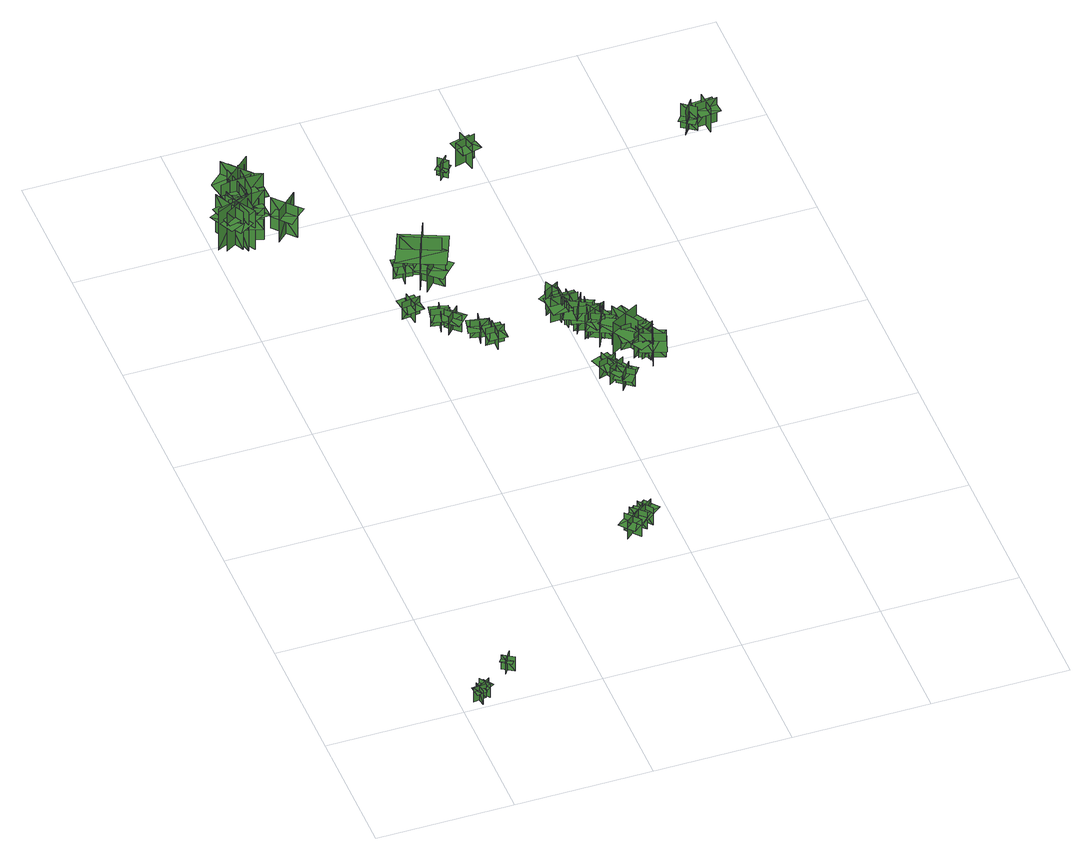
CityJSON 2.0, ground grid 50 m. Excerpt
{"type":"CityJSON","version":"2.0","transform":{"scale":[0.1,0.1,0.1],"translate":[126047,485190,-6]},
"CityObjects":{
"tree1":{"type":"SolitaryVegetationObject","geometry":[{"type":"MultiSurface","lod":"1","boundaries":[[[0,1,2]],[[0,2,3]],[[4,5,6]],[[4,6,7]],[[8,9,10]],[[8,10,11]],[[8,12,13]],[[8,13,9]]]}]},
"tree2":{"type":"SolitaryVegetationObject","geometry":[{"type":"MultiSurface","lod":"1","boundaries":[[[14,15,16]],[[14,16,17]],[[18,19,20]],[[18,20,21]],[[22,23,24]],[[22,24,25]],[[22,26,27]],[[22,27,23]]]}]},
"tree3":{"type":"SolitaryVegetationObject","geometry":[{"type":"MultiSurface","lod":"1","boundaries":[[[28,29,30]],[[28,30,31]],[[32,33,34]],[[32,34,35]],[[36,37,38]],[[36,38,39]],[[36,40,41]],[[36,41,37]]]}]},
"tree4":{"type":"SolitaryVegetationObject","geometry":[{"type":"MultiSurface","lod":"1","boundaries":[[[42,43,44]],[[42,44,45]],[[46,47,48]],[[46,48,49]],[[50,51,52]],[[50,52,53]],[[50,53,54]],[[50,54,55]]]}]},
"tree5":{"type":"SolitaryVegetationObject","geometry":[{"type":"MultiSurface","lod":"1","boundaries":[[[56,57,58]],[[56,58,59]],[[60,61,62]],[[60,62,63]],[[64,65,66]],[[64,66,67]],[[64,68,69]],[[64,69,65]]]}]},
"tree6":{"type":"SolitaryVegetationObject","geometry":[{"type":"MultiSurface","lod":"1","boundaries":[[[70,71,72]],[[70,72,73]],[[74,75,76]],[[74,76,77]],[[78,79,80]],[[78,80,81]],[[78,79,82]],[[78,82,83]]]}]},
"tree7":{"type":"SolitaryVegetationObject","geometry":[{"type":"MultiSurface","lod":"1","boundaries":[[[84,85,86]],[[84,86,87]],[[88,89,90]],[[88,90,91]],[[92,93,94]],[[92,94,95]],[[92,93,96]],[[92,96,97]]]}]},
"tree8":{"type":"SolitaryVegetationObject","geometry":[{"type":"MultiSurface","lod":"1","boundaries":[[[98,99,100]],[[98,100,101]],[[102,103,104]],[[102,104,105]],[[106,107,108]],[[106,108,109]],[[106,107,110]],[[106,110,111]]]}]},
"tree9":{"type":"SolitaryVegetationObject","geometry":[{"type":"MultiSurface","lod":"1","boundaries":[[[112,113,114]],[[112,114,115]],[[116,117,118]],[[116,118,119]],[[120,121,122]],[[120,122,123]],[[120,124,125]],[[120,125,121]]]}]},
"tree10":{"type":"SolitaryVegetationObject","geometry":[{"type":"MultiSurface","lod":"1","boundaries":[[[126,127,128]],[[126,128,129]],[[130,131,132]],[[130,132,133]],[[134,135,136]],[[134,136,137]],[[134,137,138]],[[134,138,139]]]}]},
"tree11":{"type":"SolitaryVegetationObject","geometry":[{"type":"MultiSurface","lod":"1","boundaries":[[[140,141,142]],[[140,142,143]],[[144,145,146]],[[144,146,147]],[[148,149,150]],[[148,150,151]],[[148,149,152]],[[148,152,153]]]}]},
"tree12":{"type":"SolitaryVegetationObject","geometry":[{"type":"MultiSurface","lod":"1","boundaries":[[[154,155,156]],[[154,156,157]],[[158,159,160]],[[158,160,161]],[[162,163,164]],[[162,164,165]],[[162,163,166]],[[162,166,167]]]}]},
"tree13":{"type":"SolitaryVegetationObject","geometry":[{"type":"MultiSurface","lod":"1","boundaries":[[[168,169,170]],[[168,170,171]],[[172,173,174]],[[172,174,175]],[[176,177,178]],[[176,178,179]],[[176,180,181]],[[176,181,177]]]}]},
"tree14":{"type":"SolitaryVegetationObject","geometry":[{"type":"MultiSurface","lod":"1","boundaries":[[[182,183,184]],[[182,184,185]],[[186,187,188]],[[186,188,189]],[[190,191,192]],[[190,192,193]],[[190,193,194]],[[190,194,195]]]}]},
"tree15":{"type":"SolitaryVegetationObject","geometry":[{"type":"MultiSurface","lod":"1","boundaries":[[[196,197,198]],[[196,198,199]],[[200,201,202]],[[200,202,203]],[[204,205,206]],[[204,206,207]],[[204,207,208]],[[204,208,209]]]}]},
"tree16":{"type":"SolitaryVegetationObject","geometry":[{"type":"MultiSurface","lod":"1","boundaries":[[[210,211,212]],[[210,212,213]],[[214,215,216]],[[214,216,217]],[[218,219,220]],[[218,220,221]],[[218,221,222]],[[218,222,223]]]}]},
"tree17":{"type":"SolitaryVegetationObject","geometry":[{"type":"MultiSurface","lod":"1","boundaries":[[[224,225,226]],[[224,226,227]],[[228,229,230]],[[228,230,231]],[[232,233,234]],[[232,234,235]],[[232,235,236]],[[232,236,237]]]}]},
"tree18":{"type":"SolitaryVegetationObject","geometry":[{"type":"MultiSurface","lod":"1","boundaries":[[[238,239,240]],[[238,240,241]],[[242,243,244]],[[242,244,245]],[[246,247,248]],[[246,248,249]],[[246,249,250]],[[246,250,251]]]}]},
"tree19":{"type":"SolitaryVegetationObject","geometry":[{"type":"MultiSurface","lod":"1","boundaries":[[[252,253,254]],[[252,254,255]],[[256,257,258]],[[256,258,259]],[[260,261,262]],[[260,262,263]],[[260,263,264]],[[260,264,265]]]}]},
"tree20":{"type":"SolitaryVegetationObject","geometry":[{"type":"MultiSurface","lod":"1","boundaries":[[[266,267,268]],[[266,268,269]],[[270,271,272]],[[270,272,273]],[[274,275,276]],[[274,276,277]],[[274,277,278]],[[274,278,279]]]}]},
"tree21":{"type":"SolitaryVegetationObject","geometry":[{"type":"MultiSurface","lod":"1","boundaries":[[[280,281,282]],[[280,282,283]],[[284,285,286]],[[284,286,287]],[[288,289,290]],[[288,290,291]],[[288,291,292]],[[288,292,293]]]}]},
"tree22":{"type":"SolitaryVegetationObject","geometry":[{"type":"MultiSurface","lod":"1","boundaries":[[[294,295,296]],[[294,296,297]],[[298,299,300]],[[298,300,301]],[[302,303,304]],[[302,304,305]],[[302,305,306]],[[302,306,307]]]}]},
"tree23":{"type":"SolitaryVegetationObject","geometry":[{"type":"MultiSurface","lod":"1","boundaries":[[[308,309,310]],[[308,310,311]],[[312,313,314]],[[312,314,315]],[[316,317,318]],[[316,318,319]],[[316,319,320]],[[316,320,321]]]}]},
"tree24":{"type":"SolitaryVegetationObject","geometry":[{"type":"MultiSurface","lod":"1","boundaries":[[[322,323,324]],[[322,324,325]],[[326,327,328]],[[326,328,329]],[[330,331,332]],[[330,332,333]],[[330,333,334]],[[330,334,335]]]}]},
"tree25":{"type":"SolitaryVegetationObject","geometry":[{"type":"MultiSurface","lod":"1","boundaries":[[[336,337,338]],[[336,338,339]],[[340,341,342]],[[340,342,343]],[[344,345,346]],[[344,346,347]],[[344,347,348]],[[344,348,349]]]}]},
"tree26":{"type":"SolitaryVegetationObject","geometry":[{"type":"MultiSurface","lod":"1","boundaries":[[[350,351,352]],[[350,352,353]],[[354,355,356]],[[354,356,357]],[[358,359,360]],[[358,360,361]],[[358,361,362]],[[358,362,363]]]}]},
"tree27":{"type":"SolitaryVegetationObject","geometry":[{"type":"MultiSurface","lod":"1","boundaries":[[[364,365,366]],[[364,366,367]],[[368,369,370]],[[368,370,371]],[[372,373,374]],[[372,374,375]],[[372,375,376]],[[372,376,377]]]}]},
"tree28":{"type":"SolitaryVegetationObject","geometry":[{"type":"MultiSurface","lod":"1","boundaries":[[[378,379,380]],[[378,380,381]],[[382,383,384]],[[382,384,385]],[[386,387,388]],[[386,388,389]],[[386,389,390]],[[386,390,391]]]}]},
"tree29":{"type":"SolitaryVegetationObject","geometry":[{"type":"MultiSurface","lod":"1","boundaries":[[[392,393,394]],[[392,394,395]],[[396,397,398]],[[396,398,399]],[[400,401,397]],[[400,397,396]],[[402,403,393]],[[402,393,392]],[[392,393,404]],[[392,404,405]],[[392,406,407]],[[392,407,393]]]}]},
"tree30":{"type":"SolitaryVegetationObject","geometry":[{"type":"MultiSurface","lod":"1","boundaries":[[[408,409,410]],[[408,410,411]],[[412,413,414]],[[412,414,415]],[[416,417,413]],[[416,413,412]],[[418,419,409]],[[418,409,408]],[[408,409,420]],[[408,420,421]],[[408,422,423]],[[408,423,409]]]}]},
"tree31":{"type":"SolitaryVegetationObject","geometry":[{"type":"MultiSurface","lod":"1","boundaries":[[[424,425,426]],[[424,426,427]],[[428,429,430]],[[428,430,431]],[[432,433,434]],[[432,434,435]],[[432,435,436]],[[432,436,437]]]}]},
"tree32":{"type":"SolitaryVegetationObject","geometry":[{"type":"MultiSurface","lod":"1","boundaries":[[[438,439,440]],[[438,440,441]],[[442,443,444]],[[442,444,445]],[[446,447,443]],[[446,443,442]],[[448,449,439]],[[448,439,438]],[[438,439,450]],[[438,450,451]],[[438,452,453]],[[438,453,439]]]}]},
"tree33":{"type":"SolitaryVegetationObject","geometry":[{"type":"MultiSurface","lod":"1","boundaries":[[[454,455,456]],[[454,456,457]],[[458,459,460]],[[458,460,461]],[[462,463,464]],[[462,464,465]],[[462,465,466]],[[462,466,467]]]}]},
"tree34":{"type":"SolitaryVegetationObject","geometry":[{"type":"MultiSurface","lod":"1","boundaries":[[[468,469,470]],[[468,470,471]],[[472,473,474]],[[472,474,475]],[[476,477,478]],[[476,478,479]],[[476,479,480]],[[476,480,481]]]}]},
"tree35":{"type":"SolitaryVegetationObject","geometry":[{"type":"MultiSurface","lod":"1","boundaries":[[[482,483,484]],[[482,484,485]],[[486,487,488]],[[486,488,489]],[[490,491,492]],[[490,492,493]],[[490,493,494]],[[490,494,495]]]}]},
"tree36":{"type":"SolitaryVegetationObject","geometry":[{"type":"MultiSurface","lod":"1","boundaries":[[[496,497,498]],[[496,498,499]],[[500,501,502]],[[500,502,503]],[[504,505,506]],[[504,506,507]],[[504,507,508]],[[504,508,509]]]}]},
"tree37":{"type":"SolitaryVegetationObject","geometry":[{"type":"MultiSurface","lod":"1","boundaries":[[[510,511,512]],[[510,512,513]],[[514,515,516]],[[514,516,517]],[[518,519,515]],[[518,515,514]],[[520,521,511]],[[520,511,510]],[[510,511,522]],[[510,522,523]],[[510,524,525]],[[510,525,511]]]}]},
"tree38":{"type":"SolitaryVegetationObject","geometry":[{"type":"MultiSurface","lod":"1","boundaries":[[[526,527,528]],[[526,528,529]],[[530,531,532]],[[530,532,533]],[[534,535,531]],[[534,531,530]],[[536,537,527]],[[536,527,526]],[[526,527,538]],[[526,538,539]],[[526,540,541]],[[526,541,527]]]}]},
"tree39":{"type":"SolitaryVegetationObject","geometry":[{"type":"MultiSurface","lod":"1","boundaries":[[[542,543,544]],[[542,544,545]],[[546,547,548]],[[546,548,549]],[[550,551,552]],[[550,552,553]],[[550,553,554]],[[550,554,555]]]}]},
"tree40":{"type":"SolitaryVegetationObject","geometry":[{"type":"MultiSurface","lod":"1","boundaries":[[[556,557,558]],[[556,558,559]],[[560,561,562]],[[560,562,563]],[[564,565,566]],[[564,566,567]],[[564,567,568]],[[564,568,569]]]}]},
"tree41":{"type":"SolitaryVegetationObject","geometry":[{"type":"MultiSurface","lod":"1","boundaries":[[[570,571,572]],[[570,572,573]],[[574,575,576]],[[574,576,577]],[[578,579,575]],[[578,575,574]],[[580,581,571]],[[580,571,570]],[[570,571,582]],[[570,582,583]],[[570,584,585]],[[570,585,571]]]}]},
"tree42":{"type":"SolitaryVegetationObject","geometry":[{"type":"MultiSurface","lod":"1","boundaries":[[[586,587,588]],[[586,588,589]],[[590,591,592]],[[590,592,593]],[[594,595,596]],[[594,596,597]],[[594,597,598]],[[594,598,599]]]}]},
"tree43":{"type":"SolitaryVegetationObject","geometry":[{"type":"MultiSurface","lod":"1","boundaries":[[[600,601,602]],[[600,602,603]],[[604,605,606]],[[604,606,607]],[[608,609,610]],[[608,610,611]],[[608,612,613]],[[608,613,609]]]}]},
"tree44":{"type":"SolitaryVegetationObject","geometry":[{"type":"MultiSurface","lod":"1","boundaries":[[[614,615,616]],[[614,616,617]],[[618,619,620]],[[618,620,621]],[[622,623,624]],[[622,624,625]],[[622,625,626]],[[622,626,627]]]}]},
"tree45":{"type":"SolitaryVegetationObject","geometry":[{"type":"MultiSurface","lod":"1","boundaries":[[[628,629,630]],[[628,630,631]],[[632,633,634]],[[632,634,635]],[[636,637,638]],[[636,638,639]],[[636,639,640]],[[636,640,641]]]}]},
"tree46":{"type":"SolitaryVegetationObject","geometry":[{"type":"MultiSurface","lod":"1","boundaries":[[[642,643,644]],[[642,644,645]],[[646,647,648]],[[646,648,649]],[[650,651,652]],[[650,652,653]],[[650,653,654]],[[650,654,655]]]}]},
"tree47":{"type":"SolitaryVegetationObject","geometry":[{"type":"MultiSurface","lod":"1","boundaries":[[[656,657,658]],[[656,658,659]],[[660,661,662]],[[660,662,663]],[[664,665,661]],[[664,661,660]],[[666,667,657]],[[666,657,656]],[[656,657,668]],[[656,668,669]],[[656,670,671]],[[656,671,657]]]}]},
"tree48":{"type":"SolitaryVegetationObject","geometry":[{"type":"MultiSurface","lod":"1","boundaries":[[[672,673,674]],[[672,674,675]],[[676,677,678]],[[676,678,679]],[[680,681,682]],[[680,682,683]],[[680,683,684]],[[680,684,685]]]}]}
},
"vertices":[
[72,9,11],[64,55,11],[64,55,74],[72,9,74],[94,39,11],[47,32,11],[47,32,74],[94,39,74],[71,13,58],[64,55,58],[46,52,58],[53,10,58],[90,16,58],[83,59,58],
[81,74,10],[107,35,10],[107,35,73],[81,74,73],[74,37,10],[113,64,10],[113,64,73],[74,37,73],[83,71,56],[107,35,56],[123,45,56],[99,81,56],[68,60,56],[92,25,56],
[231,130,13],[192,157,13],[192,157,76],[231,130,76],[224,167,13],[197,128,13],[197,128,76],[224,167,76],[228,132,59],[192,157,59],[181,142,59],[217,117,59],[238,148,59],[203,173,59],
[16,2469,23],[131,2525,23],[131,2525,194],[16,2469,194],[94,2443,23],[94,2443,194],[38,2558,194],[38,2558,23],[94,2443,140],[142,2467,140],[97,2558,140],[49,2535,140],[1,2511,140],[46,2420,140],
[21,2485,21],[146,2518,21],[146,2518,194],[21,2485,194],[110,2434,21],[76,2560,21],[76,2560,194],[110,2434,194],[31,2488,149],[146,2518,149],[133,2568,149],[18,2537,149],[45,2438,149],[159,2469,149],
[152,2520,24],[41,2453,24],[41,2453,197],[152,2520,197],[66,2541,24],[133,2430,24],[133,2430,197],[66,2541,197],[149,2524,139],[39,2457,139],[72,2401,139],[183,2468,139],[12,2501,139],[122,2568,139],
[140,2528,28],[109,2427,28],[109,2427,169],[140,2528,169],[77,2495,28],[178,2463,28],[178,2463,169],[77,2495,169],[137,2529,121],[106,2428,121],[156,2412,121],[188,2513,121],[65,2441,121],[96,2542,121],
[128,2580,24],[134,2451,24],[134,2451,196],[128,2580,196],[69,2515,24],[198,2521,24],[198,2521,196],[69,2515,196],[124,2580,139],[130,2451,139],[195,2454,139],[189,2583,139],[78,2449,139],[72,2578,139],
[163,2594,26],[114,2499,26],[114,2499,167],[163,2594,167],[83,2568,26],[177,2519,26],[177,2519,167],[83,2568,167],[158,2586,131],[114,2499,131],[151,2480,131],[196,2566,131],[121,2605,131],[76,2519,131],
[113,2655,32],[137,2535,32],[137,2535,201],[113,2655,201],[67,2587,32],[187,2611,32],[187,2611,201],[67,2587,201],[67,2587,154],[79,2528,154],[199,2552,154],[187,2611,154],[175,2671,154],[56,2647,154],
[92,2593,31],[221,2594,31],[221,2594,204],[92,2593,204],[155,2531,31],[154,2661,31],[154,2661,204],[155,2531,204],[92,2589,146],[221,2589,146],[221,2654,146],[92,2653,146],[222,2537,146],[92,2536,146],
[190,2601,36],[104,2697,36],[104,2697,208],[190,2601,208],[195,2689,36],[99,2602,36],[99,2602,208],[195,2689,208],[194,2604,151],[107,2700,151],[59,2657,151],[146,2561,151],[146,2735,151],[232,2639,151],
[224,2622,37],[127,2665,37],[127,2665,178],[224,2622,178],[193,2700,37],[151,2603,37],[151,2603,178],[193,2700,178],[216,2626,141],[127,2665,141],[110,2626,141],[199,2587,141],[233,2664,141],[144,2703,141],
[221,2437,25],[299,2508,25],[299,2508,165],[221,2437,165],[288,2435,25],[288,2435,165],[218,2512,165],[218,2512,25],[288,2435,121],[321,2464,121],[264,2526,121],[232,2496,121],[200,2467,121],[256,2405,121],
[822,672,17],[822,672,95],[865,621,95],[865,621,17],[867,668,17],[867,668,95],[817,626,95],[817,626,17],[874,674,69],[853,700,69],[791,648,69],[813,623,69],[834,597,69],[896,648,69],
[897,650,17],[897,650,94],[848,696,94],[848,696,17],[851,650,17],[851,650,94],[896,696,94],[896,696,17],[845,642,69],[869,619,69],[924,678,69],[900,701,69],[875,724,69],[820,665,69],
[482,1935,14],[482,1935,92],[548,1945,92],[548,1945,14],[510,1971,14],[510,1971,92],[519,1907,92],[519,1907,14],[508,1981,66],[475,1976,66],[487,1897,66],[520,1901,66],[553,1906,66],[541,1985,66],
[924,665,15],[924,665,92],[884,718,92],[884,718,15],[879,672,15],[879,672,92],[931,711,92],[931,711,15],[871,666,67],[892,639,67],[956,688,67],[936,714,67],[916,741,67],[851,693,67],
[559,1867,16],[559,1867,93],[624,1854,93],[624,1854,16],[597,1891,16],[597,1891,93],[584,1828,93],[584,1828,16],[599,1901,68],[566,1908,68],[550,1829,68],[583,1822,68],[615,1816,68],[632,1894,68],
[603,1806,15],[603,1806,93],[649,1854,93],[649,1854,15],[603,1851,15],[603,1851,93],[649,1806,93],[649,1806,15],[596,1858,68],[573,1834,68],[630,1778,68],[653,1802,68],[677,1826,68],[619,1882,68],
[527,2146,7],[527,2146,84],[594,2138,84],[594,2138,7],[563,2173,7],[563,2173,84],[556,2109,84],[556,2109,7],[564,2183,59],[531,2187,59],[522,2107,59],[555,2104,59],[588,2100,59],[598,2179,59],
[689,1729,15],[689,1729,93],[702,1795,93],[702,1795,15],[665,1767,15],[665,1767,93],[728,1754,93],[728,1754,15],[655,1769,68],[648,1737,68],[727,1721,68],[734,1753,68],[740,1786,68],[662,1802,68],
[701,1711,18],[701,1711,95],[768,1711,95],[768,1711,18],[734,1742,18],[734,1742,95],[733,1677,95],[733,1677,18],[734,1752,70],[700,1752,70],[700,1672,70],[733,1672,70],[767,1672,70],[767,1752,70],
[649,2194,12],[649,2194,183],[591,2059,183],[591,2059,12],[684,2101,12],[684,2101,183],[554,2157,183],[554,2157,12],[704,2092,128],[733,2160,128],[571,2230,128],[542,2162,128],[513,2094,128],[675,2025,128],
[677,2115,7],[677,2115,116],[613,2046,116],[613,2046,7],[678,2051,7],[678,2051,116],[612,2113,116],[612,2113,7],[688,2042,81],[720,2076,81],[638,2153,81],[606,2119,81],[574,2084,81],[656,2008,81],
[1006,1424,16],[1006,1424,94],[1070,1445,94],[1070,1445,16],[1027,1464,16],[1027,1464,94],[1048,1403,94],[1048,1403,16],[1024,1473,69],[992,1462,69],[1018,1386,69],[1050,1397,69],[1081,1408,69],[1056,1484,69],
[1087,1419,16],[1087,1419,93],[1030,1384,93],[1030,1384,16],[1076,1376,16],[1076,1376,93],[1042,1431,93],[1042,1431,16],[1081,1367,68],[1109,1385,68],[1067,1453,68],[1039,1436,68],[1010,1418,68],[1052,1350,68],
[1106,1347,15],[1106,1347,92],[1052,1387,92],[1052,1387,15],[1062,1341,15],[1062,1341,92],[1099,1393,92],[1099,1393,15],[1056,1333,67],[1083,1314,67],[1130,1378,67],[1103,1398,67],[1076,1418,67],[1029,1353,67],
[944,1785,75],[996,1814,75],[981,1841,75],[929,1812,75],[955,1825,75],[983,1773,75],[987,1774,130],[958,1826,130],[958,1826,20],[987,1774,20],[945,1783,20],[997,1812,20],[996,1814,130],[944,1785,130],[959,1759,75],[1011,1787,75],
[985,1791,73],[984,1731,73],[1015,1731,73],[1016,1790,73],[1014,1762,73],[955,1762,73],[955,1759,128],[1014,1758,128],[1014,1758,19],[955,1759,19],[982,1791,19],[982,1731,19],[984,1731,128],[985,1791,128],[955,1791,73],[954,1731,73],
[990,1792,20],[990,1792,128],[995,1698,128],[995,1698,20],[1037,1749,20],[1037,1749,128],[946,1744,128],[946,1744,20],[1050,1749,93],[1048,1796,93],[936,1790,93],[938,1743,93],[941,1697,93],[1053,1703,93],
[1044,1744,73],[985,1742,73],[986,1711,73],[1046,1713,73],[1017,1713,73],[1015,1773,73],[1011,1772,128],[1013,1713,128],[1013,1713,19],[1011,1772,19],[1044,1747,19],[985,1744,19],[985,1742,128],[1044,1744,128],[1043,1774,73],[984,1772,73],
[1073,1680,16],[1073,1680,124],[990,1723,124],[990,1723,16],[1013,1662,16],[1013,1662,124],[1054,1742,124],[1054,1742,16],[1007,1649,89],[1048,1628,89],[1100,1728,89],[1058,1749,89],[1016,1771,89],[965,1671,89],
[1041,1631,13],[1041,1631,121],[1060,1723,121],[1060,1723,13],[1008,1684,13],[1008,1684,121],[1096,1666,121],[1096,1666,13],[994,1687,86],[985,1641,86],[1095,1619,86],[1104,1664,86],[1114,1710,86],[1004,1733,86],
[1031,1632,12],[1031,1632,120],[1114,1677,120],[1114,1677,12],[1051,1693,12],[1051,1693,120],[1093,1613,120],[1093,1613,12],[1044,1705,85],[1003,1683,85],[1056,1584,85],[1097,1606,85],[1138,1628,85],[1085,1727,85],
[1046,1647,6],[1046,1647,115],[1129,1604,115],[1129,1604,6],[1106,1665,6],[1106,1665,115],[1065,1585,115],[1065,1585,6],[1113,1678,79],[1071,1699,79],[1020,1599,79],[1061,1578,79],[1103,1556,79],[1154,1656,79],
[824,2531,105],[855,2503,105],[870,2519,105],[838,2548,105],[853,2533,105],[825,2502,105],[826,2500,144],[855,2532,144],[855,2532,66],[826,2500,66],[822,2530,66],[854,2502,66],[855,2503,144],[824,2531,144],[809,2515,105],[841,2487,105],
[1150,1589,46],[1109,1579,46],[1114,1557,46],[1156,1567,46],[1136,1563,46],[1126,1605,46],[1123,1604,85],[1133,1563,85],[1133,1563,7],[1123,1604,7],[1150,1590,7],[1109,1580,7],[1109,1579,85],[1150,1589,85],[1145,1610,46],[1104,1600,46],
[1201,1595,7],[1201,1595,147],[1096,1537,147],[1096,1537,7],[1178,1518,7],[1178,1518,147],[1121,1619,147],[1121,1619,7],[1186,1502,101],[1239,1531,101],[1169,1657,101],[1116,1628,101],[1063,1599,101],[1134,1473,101],
[1174,1499,9],[1174,1499,117],[1169,1593,117],[1169,1593,9],[1127,1543,9],[1127,1543,117],[1218,1547,117],[1218,1547,9],[1114,1542,82],[1116,1495,82],[1228,1501,82],[1226,1548,82],[1223,1594,82],[1111,1589,82],
[1220,1491,45],[1180,1477,45],[1187,1457,45],[1227,1470,45],[1208,1465,45],[1194,1505,45],[1192,1504,84],[1206,1464,84],[1206,1464,6],[1192,1504,6],[1220,1493,6],[1180,1479,6],[1180,1477,84],[1220,1491,84],[1213,1512,45],[1173,1498,45],
[1215,1470,9],[1215,1470,117],[1172,1553,117],[1172,1553,9],[1155,1490,9],[1155,1490,117],[1235,1532,117],[1235,1532,9],[1143,1483,82],[1165,1442,82],[1264,1495,82],[1242,1536,82],[1221,1577,82],[1121,1525,82],
[1143,1604,20],[1190,1597,20],[1190,1597,99],[1143,1604,99],[1165,1575,20],[1172,1622,20],[1172,1622,99],[1165,1575,99],[1165,1575,73],[1172,1622,73],[1146,1626,73],[1139,1579,73],[1190,1571,73],[1197,1618,73],
[1259,1459,8],[1259,1459,117],[1170,1488,117],[1170,1488,8],[1202,1431,8],[1202,1431,117],[1230,1517,117],[1230,1517,8],[1197,1418,81],[1242,1403,81],[1277,1510,81],[1233,1525,81],[1188,1539,81],[1153,1433,81],
[1190,1497,14],[1190,1497,76],[1243,1498,76],[1243,1498,14],[1216,1523,14],[1216,1523,76],[1216,1471,76],[1216,1471,14],[1216,1531,55],[1189,1530,55],[1190,1466,55],[1216,1466,55],[1243,1467,55],[1242,1531,55],
[973,2571,63],[898,2551,63],[898,2551,171],[973,2571,171],[929,2597,63],[948,2522,63],[948,2522,171],[929,2597,171],[929,2597,140],[891,2587,140],[911,2512,140],[948,2522,140],[986,2532,140],[966,2607,140],
[1729,2442,117],[1681,2477,117],[1663,2452,117],[1711,2417,117],[1688,2434,117],[1723,2482,117],[1720,2484,172],[1685,2436,172],[1685,2436,63],[1720,2484,63],[1730,2444,63],[1682,2478,63],[1681,2477,172],[1729,2442,172],[1747,2466,117],[1699,2501,117],
[1762,2497,64],[1769,2420,64],[1769,2420,172],[1762,2497,172],[1729,2458,64],[1806,2464,64],[1806,2464,172],[1729,2458,172],[1729,2458,142],[1732,2419,142],[1809,2426,142],[1806,2464,142],[1803,2503,142],[1726,2497,142]
]}
